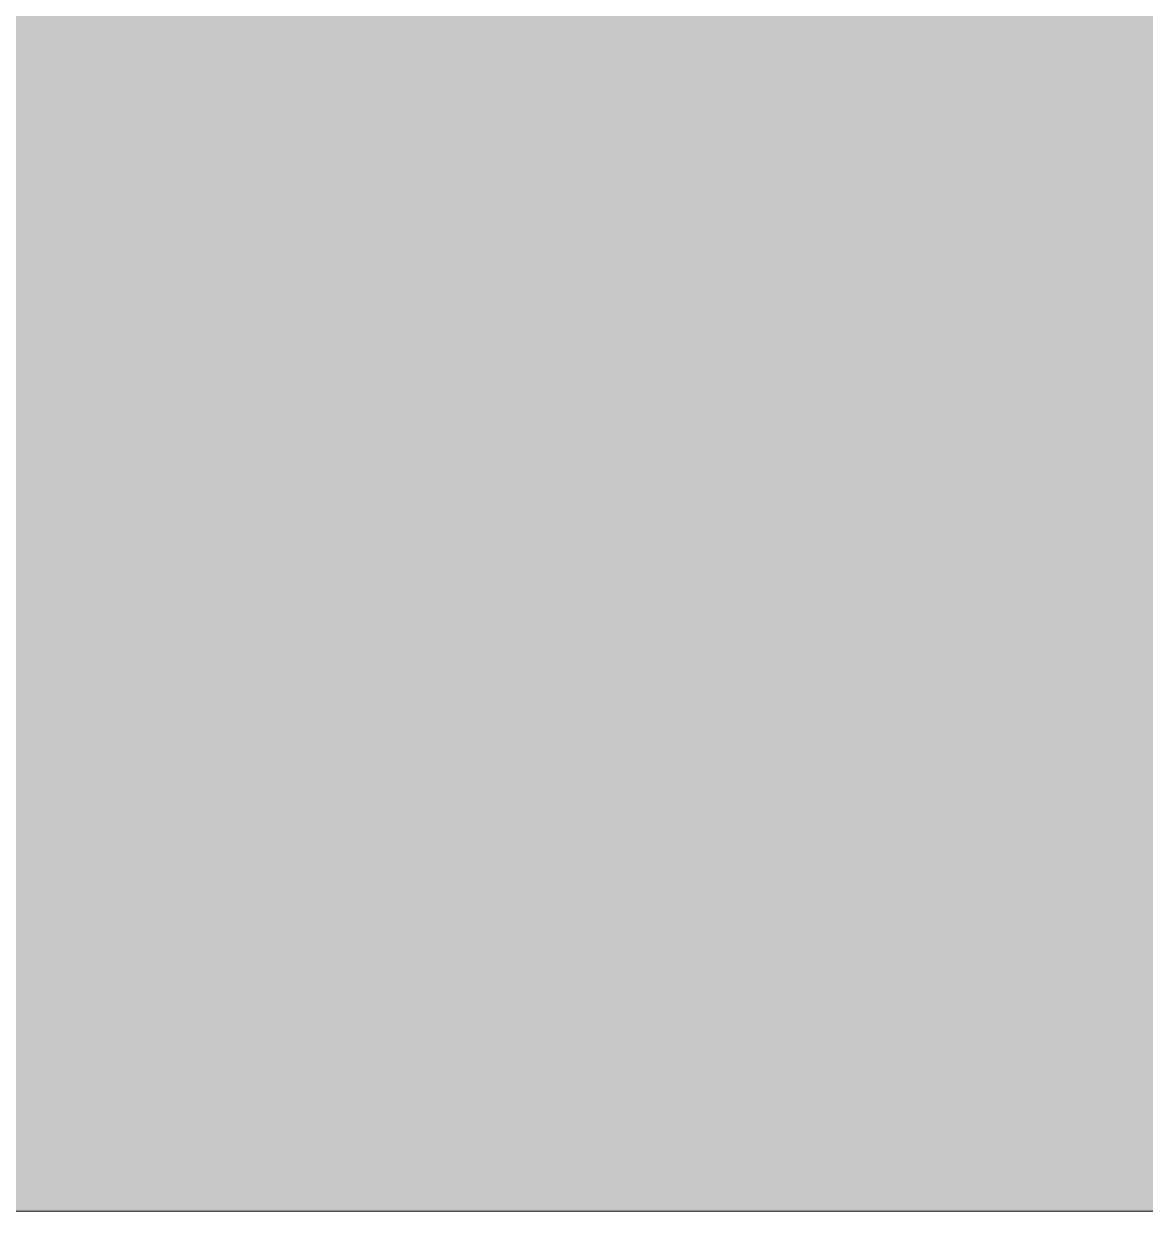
# Model space of a CAD drawing. Header units: millimetres. Extents: x -97 to -77, y 16.4 to 19.6.
# Drawn here: x -84.3415 to -84.32946, y 16.36813 to 16.38087 of the extents above; entities that cross this region are included whole.
import ezdxf

# ---------------------------------------------------------------- set-up
doc = ezdxf.new("R2010")
doc.units = ezdxf.units.MM

msp = doc.modelspace()

# ---------------------------------------------------------------- hatches: boundary and pattern name
at = {"true_color": 0x00bcf0}
msp.add_hatch(color=140, dxfattribs=at).paths.add_polyline_path([(-84.364888, 16.517093), (-84.364888, 16.368125), (-84.317525, 16.368125)])
msp.add_hatch(color=140, dxfattribs=at).paths.add_polyline_path([(-84.364888, 16.517093), (-84.364888, 16.368125), (-84.317525, 16.368125)])
msp.add_hatch(color=140, dxfattribs=at).paths.add_polyline_path([(-84.364888, 16.517093), (-84.364888, 16.368125), (-84.317525, 16.368125)])
msp.add_hatch(color=140, dxfattribs=at).paths.add_polyline_path([(-84.364888, 16.517093), (-84.364888, 16.368125), (-84.317525, 16.368125)])
msp.add_hatch(color=140, dxfattribs=at).paths.add_polyline_path([(-84.364888, 16.517093), (-84.364888, 16.368125), (-84.317525, 16.368125)])
msp.add_hatch(color=140, dxfattribs=at).paths.add_polyline_path([(-84.364888, 16.517093), (-84.364888, 16.368125), (-84.317525, 16.368125)])
msp.add_hatch(color=140, dxfattribs=at).paths.add_polyline_path([(-84.364888, 16.517093), (-84.364888, 16.368125), (-84.317525, 16.368125)])
msp.add_hatch(color=140, dxfattribs=at).paths.add_polyline_path([(-84.364888, 16.517093), (-84.364888, 16.368125), (-84.317525, 16.368125)])
msp.add_hatch(color=140, dxfattribs=at).paths.add_polyline_path([(-84.364888, 16.517093), (-84.364888, 16.368125), (-84.317525, 16.368125)])
msp.add_hatch(color=140, dxfattribs=at).paths.add_polyline_path([(-84.364888, 16.517093), (-84.364888, 16.368125), (-84.317525, 16.368125)])
msp.add_hatch(color=140, dxfattribs=at).paths.add_polyline_path([(-84.364888, 16.517093), (-84.364888, 16.368125), (-84.317525, 16.368125)])
msp.add_hatch(color=140, dxfattribs=at).paths.add_polyline_path([(-84.364888, 16.517093), (-84.364888, 16.368125), (-84.317525, 16.368125)])
msp.add_hatch(color=140, dxfattribs=at).paths.add_polyline_path([(-84.364888, 16.517093), (-84.364888, 16.368125), (-84.317525, 16.368125)])
msp.add_hatch(color=140, dxfattribs=at).paths.add_polyline_path([(-84.364888, 16.517093), (-84.364888, 16.368125), (-84.317525, 16.368125)])
msp.add_hatch(color=140, dxfattribs=at).paths.add_polyline_path([(-84.364888, 16.517093), (-84.364888, 16.368125), (-84.317525, 16.368125)])
msp.add_hatch(color=140, dxfattribs=at).paths.add_polyline_path([(-84.364888, 16.517093), (-84.364888, 16.368125), (-84.317525, 16.368125)])

# ---------------------------------------------------------------- linework, layer by layer
at = {"color": 140, "lineweight": 0, "true_color": 0x00bcf0}
msp.add_lwpolyline([(-84.317525, 16.368125), (-85.355208, 19.631875), (-85.790087, 18.305707), (-85.583412, 17.543592), (-86.031209, 17.543592), (-86.233579, 16.897731), (-85.406877, 16.897731), (-85.264787, 16.368125), (-84.317525, 16.368125)], close=True, dxfattribs=at)
msp.add_lwpolyline([(-84.317525, 16.368125), (-85.355208, 19.631875), (-85.790087, 18.305707), (-85.583412, 17.543592), (-86.031209, 17.543592), (-86.233579, 16.897731), (-85.406877, 16.897731), (-85.264787, 16.368125), (-84.317525, 16.368125)], close=True, dxfattribs=at)
msp.add_lwpolyline([(-84.317525, 16.368125), (-85.355208, 19.631875), (-85.790087, 18.305707), (-85.583412, 17.543592), (-86.031209, 17.543592), (-86.233579, 16.897731), (-85.406877, 16.897731), (-85.264787, 16.368125), (-84.317525, 16.368125)], close=True, dxfattribs=at)
msp.add_lwpolyline([(-84.317525, 16.368125), (-85.355208, 19.631875), (-85.790087, 18.305707), (-85.583412, 17.543592), (-86.031209, 17.543592), (-86.233579, 16.897731), (-85.406877, 16.897731), (-85.264787, 16.368125), (-84.317525, 16.368125)], close=True, dxfattribs=at)
msp.add_lwpolyline([(-84.317525, 16.368125), (-85.355208, 19.631875), (-85.790087, 18.305707), (-85.583412, 17.543592), (-86.031209, 17.543592), (-86.233579, 16.897731), (-85.406877, 16.897731), (-85.264787, 16.368125), (-84.317525, 16.368125)], close=True, dxfattribs=at)
msp.add_lwpolyline([(-84.317525, 16.368125), (-85.355208, 19.631875), (-85.790087, 18.305707), (-85.583412, 17.543592), (-86.031209, 17.543592), (-86.233579, 16.897731), (-85.406877, 16.897731), (-85.264787, 16.368125), (-84.317525, 16.368125)], close=True, dxfattribs=at)
msp.add_lwpolyline([(-84.317525, 16.368125), (-85.355208, 19.631875), (-85.790087, 18.305707), (-85.583412, 17.543592), (-86.031209, 17.543592), (-86.233579, 16.897731), (-85.406877, 16.897731), (-85.264787, 16.368125), (-84.317525, 16.368125)], close=True, dxfattribs=at)
msp.add_lwpolyline([(-84.317525, 16.368125), (-85.355208, 19.631875), (-85.790087, 18.305707), (-85.583412, 17.543592), (-86.031209, 17.543592), (-86.233579, 16.897731), (-85.406877, 16.897731), (-85.264787, 16.368125), (-84.317525, 16.368125)], close=True, dxfattribs=at)
msp.add_lwpolyline([(-84.317525, 16.368125), (-85.355208, 19.631875), (-85.790087, 18.305707), (-85.583412, 17.543592), (-86.031209, 17.543592), (-86.233579, 16.897731), (-85.406877, 16.897731), (-85.264787, 16.368125), (-84.317525, 16.368125)], close=True, dxfattribs=at)
msp.add_lwpolyline([(-84.317525, 16.368125), (-85.355208, 19.631875), (-85.790087, 18.305707), (-85.583412, 17.543592), (-86.031209, 17.543592), (-86.233579, 16.897731), (-85.406877, 16.897731), (-85.264787, 16.368125), (-84.317525, 16.368125)], close=True, dxfattribs=at)
msp.add_lwpolyline([(-84.317525, 16.368125), (-85.355208, 19.631875), (-85.790087, 18.305707), (-85.583412, 17.543592), (-86.031209, 17.543592), (-86.233579, 16.897731), (-85.406877, 16.897731), (-85.264787, 16.368125), (-84.317525, 16.368125)], close=True, dxfattribs=at)
msp.add_lwpolyline([(-84.317525, 16.368125), (-85.355208, 19.631875), (-85.790087, 18.305707), (-85.583412, 17.543592), (-86.031209, 17.543592), (-86.233579, 16.897731), (-85.406877, 16.897731), (-85.264787, 16.368125), (-84.317525, 16.368125)], close=True, dxfattribs=at)
msp.add_lwpolyline([(-84.317525, 16.368125), (-85.355208, 19.631875), (-85.790087, 18.305707), (-85.583412, 17.543592), (-86.031209, 17.543592), (-86.233579, 16.897731), (-85.406877, 16.897731), (-85.264787, 16.368125), (-84.317525, 16.368125)], close=True, dxfattribs=at)
msp.add_lwpolyline([(-84.317525, 16.368125), (-85.355208, 19.631875), (-85.790087, 18.305707), (-85.583412, 17.543592), (-86.031209, 17.543592), (-86.233579, 16.897731), (-85.406877, 16.897731), (-85.264787, 16.368125), (-84.317525, 16.368125)], close=True, dxfattribs=at)
msp.add_lwpolyline([(-84.317525, 16.368125), (-85.355208, 19.631875), (-85.790087, 18.305707), (-85.583412, 17.543592), (-86.031209, 17.543592), (-86.233579, 16.897731), (-85.406877, 16.897731), (-85.264787, 16.368125), (-84.317525, 16.368125)], close=True, dxfattribs=at)
msp.add_lwpolyline([(-84.317525, 16.368125), (-85.355208, 19.631875), (-85.790087, 18.305707), (-85.583412, 17.543592), (-86.031209, 17.543592), (-86.233579, 16.897731), (-85.406877, 16.897731), (-85.264787, 16.368125), (-84.317525, 16.368125)], close=True, dxfattribs=at)
msp.add_lwpolyline([(-83.055943, 19.631875), (-84.364888, 19.631875), (-84.364888, 16.368125), (-83.107612, 16.368125)], dxfattribs=at)
msp.add_lwpolyline([(-83.055943, 19.631875), (-84.364888, 19.631875), (-84.364888, 16.368125), (-83.107612, 16.368125)], dxfattribs=at)
msp.add_lwpolyline([(-83.055943, 19.631875), (-84.364888, 19.631875), (-84.364888, 16.368125), (-83.107612, 16.368125)], dxfattribs=at)
msp.add_lwpolyline([(-83.055943, 19.631875), (-84.364888, 19.631875), (-84.364888, 16.368125), (-83.107612, 16.368125)], dxfattribs=at)
msp.add_lwpolyline([(-83.055943, 19.631875), (-84.364888, 19.631875), (-84.364888, 16.368125), (-83.107612, 16.368125)], dxfattribs=at)
msp.add_lwpolyline([(-83.055943, 19.631875), (-84.364888, 19.631875), (-84.364888, 16.368125), (-83.107612, 16.368125)], dxfattribs=at)
msp.add_lwpolyline([(-83.055943, 19.631875), (-84.364888, 19.631875), (-84.364888, 16.368125), (-83.107612, 16.368125)], dxfattribs=at)
msp.add_lwpolyline([(-83.055943, 19.631875), (-84.364888, 19.631875), (-84.364888, 16.368125), (-83.107612, 16.368125)], dxfattribs=at)
msp.add_lwpolyline([(-83.055943, 19.631875), (-84.364888, 19.631875), (-84.364888, 16.368125), (-83.107612, 16.368125)], dxfattribs=at)
msp.add_lwpolyline([(-83.055943, 19.631875), (-84.364888, 19.631875), (-84.364888, 16.368125), (-83.107612, 16.368125)], dxfattribs=at)
msp.add_lwpolyline([(-83.055943, 19.631875), (-84.364888, 19.631875), (-84.364888, 16.368125), (-83.107612, 16.368125)], dxfattribs=at)
msp.add_lwpolyline([(-83.055943, 19.631875), (-84.364888, 19.631875), (-84.364888, 16.368125), (-83.107612, 16.368125)], dxfattribs=at)
msp.add_lwpolyline([(-83.055943, 19.631875), (-84.364888, 19.631875), (-84.364888, 16.368125), (-83.107612, 16.368125)], dxfattribs=at)
msp.add_lwpolyline([(-83.055943, 19.631875), (-84.364888, 19.631875), (-84.364888, 16.368125), (-83.107612, 16.368125)], dxfattribs=at)
msp.add_lwpolyline([(-83.055943, 19.631875), (-84.364888, 19.631875), (-84.364888, 16.368125), (-83.107612, 16.368125)], dxfattribs=at)
msp.add_lwpolyline([(-83.055943, 19.631875), (-84.364888, 19.631875), (-84.364888, 16.368125), (-83.107612, 16.368125)], dxfattribs=at)

doc.saveas('drawing.dxf')
